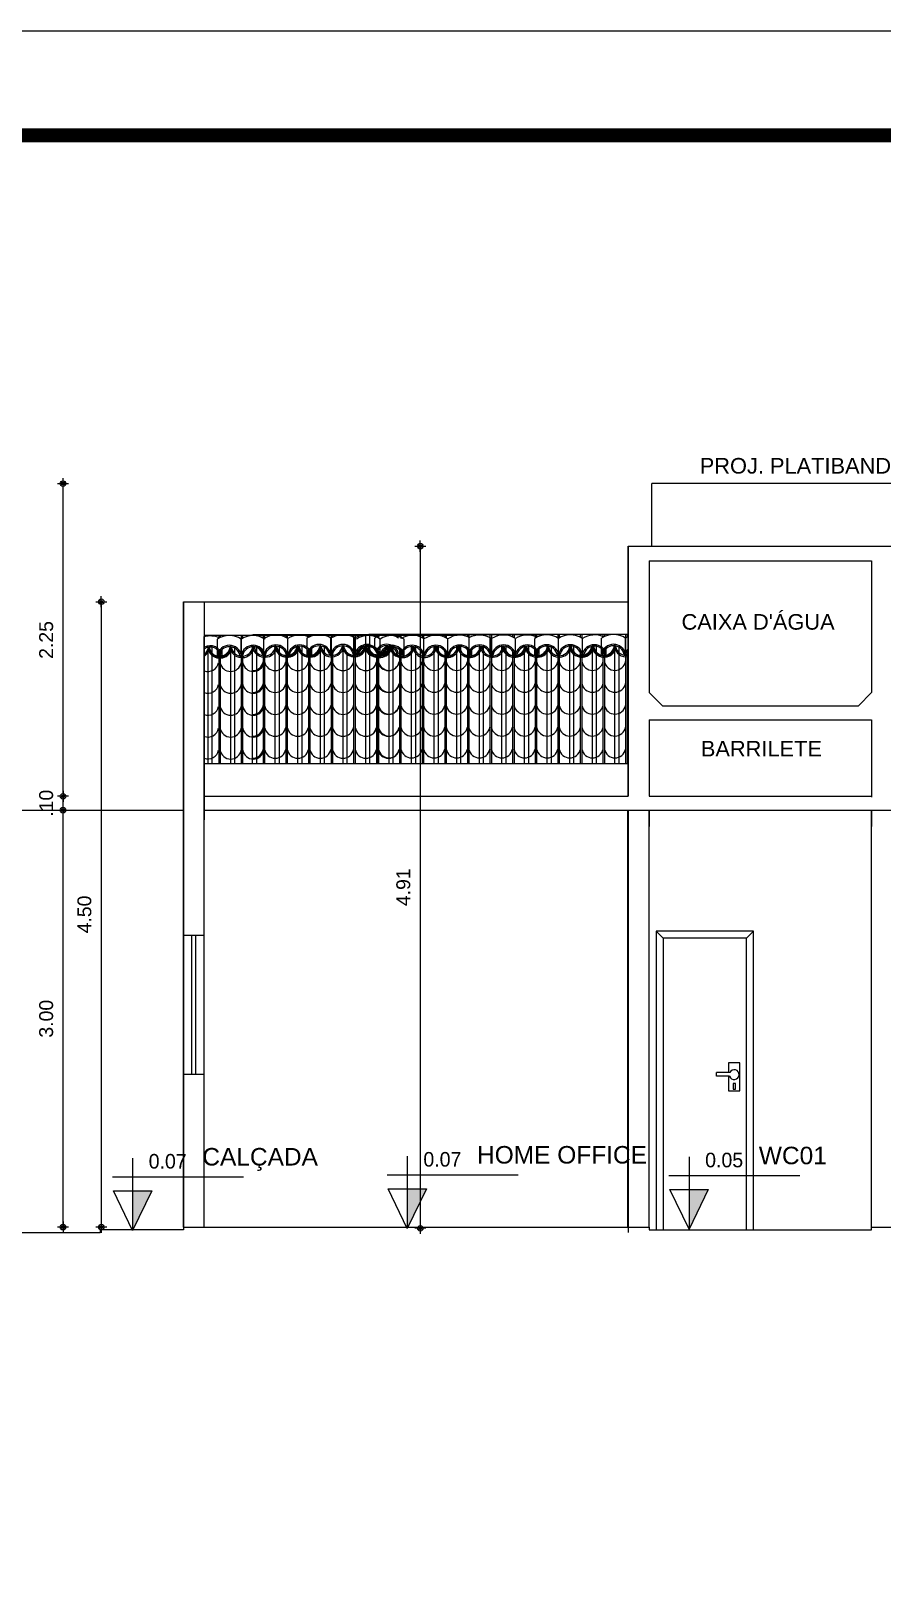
# Model space of a CAD drawing. Header units: millimetres. Extents: x 2426 to 2585, y 1215 to 1309.
# Drawn here: x 2442.95 to 2449.07, y 1248.3 to 1259.44 of the extents above; entities that cross this region are included whole.
import ezdxf

# ---------------------------------------------------------------- set-up
doc = ezdxf.new("R2010")
doc.units = ezdxf.units.MM
for name, color, linetype in [('A-PEN-B', 5, 'Continuous'), ('A-PEN-C', 4, 'Continuous'), ('A-PEN-G', 3, 'Continuous'), ('A-PEN-M', 6, 'Continuous'), ('COTAS', 7, 'Continuous'), ('DIVERSOS', 4, 'Continuous'), ('parede', 2, 'Continuous'), ('PORTA2', 7, 'Continuous'), ('PORTAS', 3, 'Continuous'), ('texto pequeno', 3, 'Continuous'), ('TEXTO0', 7, 'Continuous'), ('TEXTO2', 3, 'Continuous'), ('TXT_0', 7, 'Continuous'), ('V5', 4, 'Continuous')]:
    doc.layers.add(name, color=color, linetype=linetype)
doc.styles.add('CARIMBO_DADOS', font='arial.ttf', dxfattribs={"height": 0.1})
doc.styles.add('SANSSERIF', font='sas_____.pfb', dxfattribs={"height": 1})
doc.dimstyles.new('COTAS_EXTERNAS', dxfattribs={"dimtxt": 0.1, "dimasz": 0.01, "dimexe": 0, "dimexo": 0, "dimgap": 0.07, "dimtad": 1, "dimzin": 5, "dimdsep": 46, "dimtxsty": 'CARIMBO_DADOS', "dimblk1": 'CIRCULOS', "dimblk2": 'CIRCULOS', "dimsah": 1, "dimcen": 0, "dimse1": 1, "dimse2": 1, "dimclrd": 8, "dimclre": 8, "dimclrt": 230, "dimadec": 0, "dimazin": 0, "dimtfac": 100, "dimtix": 1, "dimtmove": 2, "dimatfit": 3, "dimldrblk": 'CIRCULOS', "dimfxl": 0, "dimtolj": 1, "dimtzin": 5, "dimarcsym": 0})

# ---------------------------------------------------------------- blocks, each defined once
blk = doc.blocks.new('CIRCULOS')
at = {"layer": 'A-PEN-M'}
for p, q in [((-4, 0), (4, 0)), ((0, 4), (0, -4))]:
    blk.add_line(p, q, dxfattribs=at)
for radius in [2, 1]:
    blk.add_circle((0, 0), radius, dxfattribs=at)
blk = doc.blocks.new('*D177')
at = {"layer": 'A-PEN-B', "color": 8, "lineweight": -2, "ltscale": 0.25, "transparency": 16777216}
blk.add_line((2442.569, 1256.174), (2442.569, 1250.844), dxfattribs=at)
at = {"layer": 'Defpoints', "color": 0, "ltscale": 0.25, "transparency": 16777216}
for p in [(2447.417, 1256.184), (2442.569, 1250.834), (2444.047, 1250.834)]:
    blk.add_point(p, dxfattribs=at)
at = {"layer": 'A-PEN-B', "color": 8, "lineweight": -2, "ltscale": 0.25, "transparency": 16777216, "xscale": 0.01, "yscale": 0.01, "zscale": 0.01}
for p, rotation in [((2442.569, 1256.184), 90), ((2442.569, 1250.834), 270)]:
    blk.add_blockref('CIRCULOS', p, dxfattribs=dict(at, rotation=rotation))
at = {"layer": 'A-PEN-B', "color": 230, "ltscale": 0.25, "transparency": 16777216, "insert": (2442.448, 1253.509), "char_height": 0.1, "attachment_point": 5, "rotation": 90, "style": 'CARIMBO_DADOS'}
blk.add_mtext('\\A1;5.35', dxfattribs=at)
blk = doc.blocks.new('Adc_nivelelev')
blk.add_hatch(color=256).paths.add_polyline_path([(0, 0), (0.131, 0.271), (0, 0.271)])
for p, q in [((0, 0.495), (0, 0)), ((-0.138, 0.368), (0.76, 0.368))]:
    blk.add_line(p, q)
blk.add_lwpolyline([(-0.131, 0.271), (0.131, 0.271), (0, 0)], close=True)
at = {"flags": 8}
blk.add_attdef('NIVEL', (0.111, 0.424), '', height=0.1, dxfattribs=at)
blk = doc.blocks.new('*D179')
at = {"layer": 'A-PEN-B', "color": 8, "lineweight": -2, "ltscale": 0.25, "transparency": 16777216}
blk.add_line((2443.181, 1250.844), (2443.181, 1253.824), dxfattribs=at)
at = {"layer": 'Defpoints', "color": 0, "ltscale": 0.25, "transparency": 16777216}
for p in [(2443.181, 1253.834), (2444.736, 1253.834), (2444.736, 1250.834)]:
    blk.add_point(p, dxfattribs=at)
at = {"layer": 'A-PEN-B', "color": 8, "lineweight": -2, "ltscale": 0.25, "transparency": 16777216, "xscale": 0.01, "yscale": 0.01, "zscale": 0.01}
for p, rotation in [((2443.181, 1253.834), 90), ((2443.181, 1250.834), 270)]:
    blk.add_blockref('CIRCULOS', p, dxfattribs=dict(at, rotation=rotation))
at = {"layer": 'A-PEN-B', "color": 230, "ltscale": 0.25, "transparency": 16777216, "insert": (2443.06, 1252.334), "char_height": 0.1, "attachment_point": 5, "rotation": 90, "style": 'CARIMBO_DADOS'}
blk.add_mtext('\\A1;3.00', dxfattribs=at)
blk = doc.blocks.new('*D180')
at = {"layer": 'A-PEN-B', "color": 8, "lineweight": -2, "ltscale": 0.25, "transparency": 16777216}
for p, q in [((2443.181, 1253.944), (2443.181, 1253.954)), ((2443.181, 1253.834), (2443.181, 1253.934)), ((2443.181, 1253.824), (2443.181, 1253.814))]:
    blk.add_line(p, q, dxfattribs=at)
at = {"layer": 'Defpoints', "color": 0, "ltscale": 0.25, "transparency": 16777216}
for p in [(2443.181, 1253.934), (2444.886, 1253.934), (2444.886, 1253.834)]:
    blk.add_point(p, dxfattribs=at)
at = {"layer": 'A-PEN-B', "color": 8, "lineweight": -2, "ltscale": 0.25, "transparency": 16777216, "xscale": 0.01, "yscale": 0.01, "zscale": 0.01}
for p, rotation in [((2443.181, 1253.934), 270), ((2443.181, 1253.834), 90)]:
    blk.add_blockref('CIRCULOS', p, dxfattribs=dict(at, rotation=rotation))
at = {"layer": 'A-PEN-B', "color": 230, "ltscale": 0.25, "transparency": 16777216, "insert": (2443.06, 1253.884), "char_height": 0.1, "attachment_point": 5, "rotation": 90, "style": 'CARIMBO_DADOS'}
blk.add_mtext('\\A1;.10', dxfattribs=at)
blk = doc.blocks.new('*D181')
at = {"layer": 'A-PEN-B', "color": 8, "lineweight": -2, "ltscale": 0.25, "transparency": 16777216}
blk.add_line((2443.181, 1253.944), (2443.181, 1256.174), dxfattribs=at)
at = {"layer": 'Defpoints', "color": 0, "ltscale": 0.25, "transparency": 16777216}
for p in [(2443.181, 1256.184), (2447.417, 1256.184), (2444.886, 1253.934)]:
    blk.add_point(p, dxfattribs=at)
at = {"layer": 'A-PEN-B', "color": 8, "lineweight": -2, "ltscale": 0.25, "transparency": 16777216, "xscale": 0.01, "yscale": 0.01, "zscale": 0.01}
for p, rotation in [((2443.181, 1256.184), 90), ((2443.181, 1253.934), 270)]:
    blk.add_blockref('CIRCULOS', p, dxfattribs=dict(at, rotation=rotation))
at = {"layer": 'A-PEN-B', "color": 230, "ltscale": 0.25, "transparency": 16777216, "insert": (2443.06, 1255.059), "char_height": 0.1, "attachment_point": 5, "rotation": 90, "style": 'CARIMBO_DADOS'}
blk.add_mtext('\\A1;2.25', dxfattribs=at)
blk = doc.blocks.new('*D271')
at = {"layer": 'A-PEN-B', "color": 8, "lineweight": -2, "ltscale": 0.25, "transparency": 16777216}
blk.add_line((2445.751, 1255.724), (2445.751, 1250.836), dxfattribs=at)
at = {"layer": 'Defpoints', "color": 0, "ltscale": 0.25, "transparency": 16777216}
for p in [(2447.247, 1255.734), (2445.751, 1250.826), (2447.247, 1250.826)]:
    blk.add_point(p, dxfattribs=at)
at = {"layer": 'A-PEN-B', "color": 8, "lineweight": -2, "ltscale": 0.25, "transparency": 16777216, "xscale": 0.01, "yscale": 0.01, "zscale": 0.01}
for p, rotation in [((2445.751, 1255.734), 90), ((2445.751, 1250.826), 270)]:
    blk.add_blockref('CIRCULOS', p, dxfattribs=dict(at, rotation=rotation))
at = {"layer": 'A-PEN-B', "color": 230, "ltscale": 0.25, "transparency": 16777216, "insert": (2445.629, 1253.28), "char_height": 0.1, "attachment_point": 5, "rotation": 90, "style": 'CARIMBO_DADOS'}
blk.add_mtext('\\A1;4.91', dxfattribs=at)
blk = doc.blocks.new('*D272')
at = {"layer": 'A-PEN-B', "color": 8, "lineweight": -2, "ltscale": 0.25, "transparency": 16777216}
blk.add_line((2443.456, 1255.324), (2443.456, 1250.844), dxfattribs=at)
at = {"layer": 'Defpoints', "color": 0, "ltscale": 0.25, "transparency": 16777216}
for p in [(2444.047, 1255.334), (2443.456, 1250.834), (2444.047, 1250.834)]:
    blk.add_point(p, dxfattribs=at)
at = {"layer": 'A-PEN-B', "color": 8, "lineweight": -2, "ltscale": 0.25, "transparency": 16777216, "xscale": 0.01, "yscale": 0.01, "zscale": 0.01}
for p, rotation in [((2443.456, 1255.334), 90), ((2443.456, 1250.834), 270)]:
    blk.add_blockref('CIRCULOS', p, dxfattribs=dict(at, rotation=rotation))
at = {"layer": 'A-PEN-B', "color": 230, "ltscale": 0.25, "transparency": 16777216, "insert": (2443.335, 1253.084), "char_height": 0.1, "attachment_point": 5, "rotation": 90, "style": 'CARIMBO_DADOS'}
blk.add_mtext('\\A1;4.50', dxfattribs=at)

msp = doc.modelspace()

# ---------------------------------------------------------------- linework, layer by layer
for p, q in [((2444.197, 1253.934), (2447.247, 1253.934)), ((2447.397, 1253.934), (2448.997, 1253.934)), ((2444.047, 1250.834), (2444.047, 1253.834)), ((2444.197, 1250.834), (2444.197, 1253.834)), ((2444.197, 1253.834), (2447.397, 1253.834)), ((2447.244, 1250.834), (2447.244, 1253.834)), ((2447.397, 1250.834), (2447.397, 1253.834)), ((2447.397, 1253.834), (2448.997, 1253.834)), ((2448.997, 1250.834), (2448.997, 1253.834)), ((2448.997, 1253.834), (2460.747, 1253.834)), ((2444.047, 1252.934), (2444.197, 1252.934)), ((2444.047, 1251.934), (2444.197, 1251.934)), ((2444.047, 1250.834), (2444.197, 1250.834)), ((2444.197, 1250.834), (2447.397, 1250.834)), ((2448.997, 1250.834), (2458.747, 1250.834))]:
    msp.add_line(p, q)
at = {"layer": 'A-PEN-B', "color": 8, "ltscale": 0.25}
for p, q in [((2447.417, 1255.734), (2447.417, 1256.184)), ((2450.847, 1256.184), (2447.417, 1256.184)), ((2444.197, 1255.334), (2447.247, 1255.334))]:
    msp.add_line(p, q, dxfattribs=at)
at = {"layer": 'A-PEN-B', "color": 253, "ltscale": 0.25}
for p, q in [((2447.247, 1253.934), (2447.247, 1255.734)), ((2447.247, 1255.734), (2449.147, 1255.734))]:
    msp.add_line(p, q, dxfattribs=at)
at = {"layer": 'A-PEN-B', "color": 6, "ltscale": 0.25}
for p, q in [((2444.047, 1255.334), (2444.047, 1250.834)), ((2444.047, 1250.834), (2444.047, 1255.334)), ((2444.047, 1255.334), (2444.197, 1255.334)), ((2444.197, 1255.334), (2444.197, 1253.764)), ((2444.197, 1250.834), (2444.197, 1255.084)), ((2444.197, 1250.834), (2444.197, 1253.664))]:
    msp.add_line(p, q, dxfattribs=at)
at = {"layer": 'A-PEN-B', "color": 7, "ltscale": 0.25}
for p, q in [((2444.197, 1253.934), (2447.247, 1253.934)), ((2447.247, 1253.69), (2447.247, 1253.834)), ((2443.448, 1250.794), (2434.547, 1250.794)), ((2444.047, 1250.814), (2443.447, 1250.814)), ((2443.447, 1250.814), (2443.448, 1250.794)), ((2447.397, 1250.834), (2447.397, 1250.814)), ((2447.397, 1250.814), (2448.996, 1250.814)), ((2448.996, 1250.814), (2448.997, 1250.834))]:
    msp.add_line(p, q, dxfattribs=at)
at = {"layer": 'A-PEN-B', "color": 250, "ltscale": 0.25}
msp.add_line((2434.697, 1253.834), (2444.047, 1253.834), dxfattribs=at)
at = {"layer": 'A-PEN-B', "color": 0, "ltscale": 0.25}
msp.add_line((2444.047, 1250.834), (2444.047, 1250.814), dxfattribs=at)
at = {"layer": 'A-PEN-C'}
for p, q in [((2444.047, 1251.934), (2444.047, 1252.934)), ((2444.197, 1251.934), (2444.197, 1252.934))]:
    msp.add_line(p, q, dxfattribs=at)
at = {"layer": 'A-PEN-G'}
for p, q in [((2444.107, 1251.934), (2444.107, 1252.934)), ((2444.137, 1251.934), (2444.137, 1252.934))]:
    msp.add_line(p, q, dxfattribs=at)
at = {"layer": 'COTAS'}
for p, q in [((2444.197, 1255.093), (2446.017, 1255.093)), ((2444.549, 1255.099), (2446.662, 1255.099)), ((2445.381, 1255.1), (2447.247, 1255.1))]:
    msp.add_line(p, q, dxfattribs=at)
at = {"layer": 'DIVERSOS'}
for p, q in [((2444.224, 1255.087), (2444.224, 1255.093)), ((2444.254, 1255.087), (2444.254, 1255.093)), ((2444.387, 1255.09), (2444.387, 1255.093)), ((2444.417, 1255.085), (2444.417, 1255.093)), ((2444.545, 1255.093), (2444.545, 1255.099)), ((2444.575, 1255.089), (2444.575, 1255.099)), ((2444.707, 1255.093), (2444.707, 1255.099)), ((2444.737, 1255.091), (2444.737, 1255.099)), ((2444.87, 1255.093), (2444.87, 1255.099)), ((2444.9, 1255.093), (2444.9, 1255.099)), ((2445.032, 1255.096), (2445.032, 1255.099)), ((2445.062, 1255.091), (2445.062, 1255.099)), ((2445.195, 1255.096), (2445.195, 1255.099)), ((2445.225, 1255.093), (2445.225, 1255.099)), ((2445.359, 1254.169), (2445.359, 1255.099)), ((2445.389, 1254.169), (2445.389, 1255.099)), ((2445.526, 1255.089), (2445.526, 1255.1)), ((2445.556, 1255.09), (2445.556, 1255.1)), ((2445.688, 1255.092), (2445.688, 1255.1)), ((2445.718, 1255.089), (2445.718, 1255.1)), ((2445.851, 1255.091), (2445.851, 1255.1)), ((2445.881, 1255.091), (2445.881, 1255.1)), ((2446.013, 1255.091), (2446.013, 1255.1)), ((2446.043, 1255.092), (2446.043, 1255.1)), ((2446.176, 1255.093), (2446.176, 1255.1)), ((2446.206, 1255.091), (2446.206, 1255.1)), ((2446.338, 1255.093), (2446.338, 1255.1)), ((2446.368, 1255.092), (2446.368, 1255.1)), ((2446.501, 1255.092), (2446.501, 1255.1)), ((2446.531, 1255.094), (2446.531, 1255.1)), ((2446.664, 1255.094), (2446.664, 1255.1)), ((2446.694, 1255.09), (2446.694, 1255.1)), ((2446.826, 1255.094), (2446.826, 1255.1)), ((2446.856, 1255.092), (2446.856, 1255.1)), ((2446.989, 1255.094), (2446.989, 1255.1)), ((2447.019, 1255.094), (2447.019, 1255.1)), ((2447.151, 1255.097), (2447.151, 1255.1)), ((2447.181, 1255.092), (2447.181, 1255.1)), ((2444.224, 1254.169), (2444.224, 1255.016)), ((2444.254, 1254.169), (2444.254, 1255.016)), ((2444.387, 1254.169), (2444.387, 1255.02)), ((2444.417, 1254.169), (2444.417, 1255.011)), ((2444.545, 1254.169), (2444.545, 1255.023)), ((2444.575, 1254.169), (2444.575, 1255.016)), ((2444.707, 1254.169), (2444.707, 1255.023)), ((2444.737, 1254.169), (2444.737, 1255.019)), ((2444.87, 1254.169), (2444.87, 1255.022)), ((2444.9, 1254.169), (2444.9, 1255.022)), ((2445.032, 1254.169), (2445.032, 1255.026)), ((2445.062, 1254.169), (2445.062, 1255.016)), ((2445.195, 1255.013), (2445.195, 1255.026)), ((2445.195, 1254.169), (2445.195, 1254.992)), ((2445.225, 1255.01), (2445.225, 1255.021)), ((2445.526, 1254.169), (2445.526, 1255.017)), ((2445.556, 1254.169), (2445.556, 1255.02)), ((2445.688, 1254.169), (2445.688, 1255.022)), ((2445.718, 1254.169), (2445.718, 1255.018)), ((2445.851, 1254.169), (2445.851, 1255.021)), ((2445.881, 1254.169), (2445.881, 1255.02)), ((2446.013, 1254.169), (2446.013, 1255.019)), ((2446.043, 1254.169), (2446.043, 1255.022)), ((2446.176, 1254.169), (2446.176, 1255.023)), ((2446.206, 1254.169), (2446.206, 1255.019)), ((2446.338, 1254.169), (2446.338, 1255.023)), ((2446.368, 1254.169), (2446.368, 1255.022)), ((2446.501, 1254.169), (2446.501, 1255.021)), ((2446.531, 1254.169), (2446.531, 1255.023)), ((2446.664, 1254.169), (2446.664, 1255.024)), ((2446.694, 1254.169), (2446.694, 1255.017)), ((2446.826, 1254.169), (2446.826, 1255.024)), ((2446.856, 1254.169), (2446.856, 1255.021)), ((2446.989, 1254.169), (2446.989, 1255.023)), ((2447.019, 1254.169), (2447.019, 1255.023)), ((2447.151, 1254.169), (2447.151, 1255.027)), ((2447.181, 1254.169), (2447.181, 1255.018)), ((2445.225, 1254.169), (2445.225, 1254.968))]:
    msp.add_line(p, q, dxfattribs=at)
at = {"layer": 'parede', "color": 253}
for p, q in [((2447.247, 1255.734), (2447.247, 1253.934)), ((2447.397, 1255.628), (2447.397, 1254.828)), ((2447.397, 1255.628), (2448.997, 1255.628)), ((2448.997, 1255.628), (2448.997, 1254.681)), ((2447.397, 1254.484), (2447.397, 1253.934)), ((2447.397, 1254.484), (2448.997, 1254.484)), ((2448.997, 1254.178), (2448.997, 1253.928))]:
    msp.add_line(p, q, dxfattribs=at)
at = {"layer": 'parede'}
for p, q in [((2447.397, 1255.734), (2447.397, 1255.728)), ((2447.247, 1253.834), (2447.247, 1253.828))]:
    msp.add_line(p, q, dxfattribs=at)
at = {"layer": 'PORTA2', "color": 252}
for p, q in [((2447.978, 1251.948), (2447.882, 1251.948)), ((2447.882, 1251.921), (2447.882, 1251.948)), ((2447.976, 1251.921), (2447.882, 1251.921))]:
    msp.add_line(p, q, dxfattribs=at)
at = {"layer": 'PORTA2'}
msp.add_line((2447.497, 1250.814), (2448.097, 1250.814), dxfattribs=at)
at = {"layer": 'PORTA2', "color": 252}
msp.add_lwpolyline([(2447.968, 1251.921), (2447.968, 1251.814), (2448.05, 1251.814), (2448.05, 1252.017), (2447.968, 1252.017), (2447.968, 1251.948)], dxfattribs=at)
msp.add_lwpolyline([(2448.001, 1251.827), (2448.019, 1251.827), (2448.019, 1251.869), (2448.001, 1251.869)], close=True, dxfattribs=at)
msp.add_arc((2448.009, 1251.932), 0.0351, 199.161, 152.4759, dxfattribs=at)
at = {"layer": 'PORTAS', "color": 252}
for p, q in [((2448.147, 1252.964), (2447.447, 1252.964)), ((2447.447, 1252.964), (2447.447, 1250.814)), ((2447.497, 1252.914), (2447.447, 1252.964)), ((2448.097, 1252.914), (2447.497, 1252.914)), ((2447.497, 1252.914), (2447.497, 1250.814)), ((2448.097, 1252.914), (2448.147, 1252.964)), ((2448.097, 1250.814), (2448.097, 1252.914)), ((2448.147, 1250.814), (2448.147, 1252.964))]:
    msp.add_line(p, q, dxfattribs=at)
at = {"layer": 'PORTAS'}
for p, q in [((2447.447, 1250.814), (2447.497, 1250.814)), ((2448.097, 1250.814), (2448.147, 1250.814))]:
    msp.add_line(p, q, dxfattribs=at)
at = {"layer": 'TEXTO0', "color": 253, "linetype": 'ByBlock'}
for p, q in [((2447.247, 1255.734), (2447.247, 1253.934)), ((2447.247, 1255.634), (2447.247, 1255.734)), ((2447.247, 1255.734), (2449.147, 1255.734)), ((2447.247, 1254.584), (2447.247, 1255.634)), ((2448.997, 1255.628), (2448.997, 1254.681)), ((2447.397, 1254.828), (2447.397, 1254.681)), ((2447.492, 1254.584), (2447.398, 1254.681)), ((2448.997, 1254.681), (2448.902, 1254.584)), ((2447.492, 1254.584), (2448.902, 1254.584)), ((2447.397, 1254.484), (2447.397, 1253.934)), ((2448.997, 1254.484), (2448.997, 1253.934))]:
    msp.add_line(p, q, dxfattribs=at)
at = {"layer": 'TEXTO0', "linetype": 'ByBlock'}
for p, q in [((2444.291, 1254.949), (2444.291, 1255.065)), ((2444.325, 1254.946), (2444.325, 1255.003)), ((2444.463, 1254.949), (2444.463, 1255.065)), ((2444.626, 1254.952), (2444.626, 1255.068)), ((2444.798, 1254.952), (2444.798, 1255.068)), ((2444.936, 1254.955), (2444.936, 1255.071)), ((2444.97, 1254.952), (2444.97, 1255.009)), ((2445.108, 1254.955), (2445.108, 1255.071)), ((2445.28, 1254.955), (2445.28, 1255.071)), ((2445.28, 1254.955), (2445.28, 1255.071)), ((2445.423, 1254.992), (2445.423, 1255.072)), ((2445.452, 1254.993), (2445.452, 1255.006)), ((2445.463, 1254.949), (2445.462, 1255.065)), ((2445.462, 1254.949), (2445.462, 1255.065)), ((2445.606, 1254.951), (2445.606, 1254.999)), ((2445.634, 1254.949), (2445.634, 1255.065)), ((2445.777, 1254.951), (2445.777, 1255.066)), ((2445.949, 1254.951), (2445.949, 1255.067)), ((2445.949, 1254.951), (2445.949, 1255.067)), ((2446.092, 1254.952), (2446.092, 1255.001)), ((2446.121, 1254.951), (2446.121, 1255.002)), ((2446.264, 1254.952), (2446.264, 1255.068)), ((2446.436, 1254.952), (2446.435, 1255.068)), ((2446.435, 1254.953), (2446.435, 1255.068)), ((2446.574, 1254.953), (2446.574, 1255.069)), ((2446.607, 1254.953), (2446.607, 1255.007)), ((2446.745, 1254.953), (2446.745, 1255.069)), ((2446.917, 1254.953), (2446.917, 1255.069)), ((2447.055, 1254.956), (2447.055, 1255.072)), ((2447.089, 1254.954), (2447.089, 1255.01)), ((2447.227, 1254.957), (2447.227, 1255.072)), ((2444.798, 1254.952), (2444.798, 1254.954)), ((2446.917, 1254.954), (2446.917, 1254.955)), ((2447.247, 1253.834), (2447.247, 1250.796)), ((2447.397, 1253.834), (2447.397, 1253.716)), ((2448.997, 1253.834), (2448.997, 1253.716))]:
    msp.add_line(p, q, dxfattribs=at)
msp.add_lwpolyline([(2428.016, 1214.89), (2489.216, 1214.89), (2489.216, 1259.44), (2428.016, 1259.44)], close=True, dxfattribs=at)
at = {"layer": 'TEXTO0', "linetype": 'ByBlock', "const_width": 0.1}
msp.add_lwpolyline([(2428.766, 1215.64), (2488.466, 1215.64), (2488.466, 1258.69), (2428.766, 1258.69)], close=True, dxfattribs=at)
at = {"layer": 'TEXTO0', "linetype": 'ByBlock'}
for centre, radius, start, end in [((2444.225, 1255.002), 0.0058, 28.9227, 151.0773), ((2444.229, 1255.001), 0.005, 9.9605, 191.6717), ((2444.229, 1254.998), 0.00553, 14.5109, 143.8569), ((2444.387, 1255.004), 0.005, 9.9605, 191.6717), ((2444.387, 1255.001), 0.00553, 14.5109, 143.8569), ((2444.55, 1255.006), 0.005, 9.9605, 191.6717), ((2444.55, 1255.004), 0.00553, 14.5109, 143.8569), ((2444.708, 1255.01), 0.005, 9.9605, 191.6717), ((2444.713, 1255.004), 0.0058, 28.9227, 151.0773), ((2444.87, 1255.008), 0.0058, 28.9227, 151.0773), ((2444.875, 1255.006), 0.005, 9.9605, 191.6717), ((2444.875, 1255.004), 0.00553, 14.5109, 143.8569), ((2445.032, 1255.01), 0.005, 9.9605, 191.6717), ((2445.032, 1255.007), 0.00553, 14.5109, 143.8569), ((2445.194, 1255.011), 0.005, 9.9605, 191.6717), ((2445.195, 1255.008), 0.0058, 28.9227, 151.0773), ((2445.357, 1255.009), 0.0058, 28.9227, 151.0773), ((2445.356, 1255.01), 0.005, 9.9605, 191.6717), ((2445.356, 1255.007), 0.00553, 14.5109, 143.8569), ((2445.539, 1255.003), 0.0058, 28.9227, 151.0773), ((2445.539, 1255.003), 0.005, 9.9605, 191.6717), ((2445.539, 1255.001), 0.00553, 14.5109, 143.8569), ((2445.701, 1255.005), 0.005, 9.9605, 191.6717), ((2445.701, 1255.003), 0.00553, 14.5109, 143.8569), ((2445.863, 1255.007), 0.005, 9.9605, 191.6717), ((2445.864, 1255.003), 0.0058, 28.9227, 151.0773), ((2446.025, 1255.005), 0.005, 9.9605, 191.6717), ((2446.026, 1255.005), 0.0058, 28.9227, 151.0773), ((2446.026, 1255.003), 0.00553, 14.5109, 143.8569), ((2446.188, 1255.007), 0.005, 9.9605, 191.6717), ((2446.188, 1255.004), 0.00553, 14.5109, 143.8569), ((2446.345, 1255.008), 0.005, 9.9605, 191.6717), ((2446.35, 1255.005), 0.0058, 28.9227, 151.0773), ((2446.507, 1255.006), 0.0058, 28.9227, 151.0773), ((2446.512, 1255.007), 0.005, 9.9605, 191.6717), ((2446.512, 1255.004), 0.00553, 14.5109, 143.8569), ((2446.669, 1255.008), 0.005, 9.9605, 191.6717), ((2446.669, 1255.005), 0.00553, 14.5109, 143.8569), ((2446.827, 1255.011), 0.005, 9.9605, 191.6717), ((2446.832, 1255.006), 0.0058, 28.9227, 151.0773), ((2446.989, 1255.009), 0.0058, 28.9227, 151.0773), ((2446.994, 1255.008), 0.005, 9.9605, 191.6717), ((2446.994, 1255.005), 0.00553, 14.5109, 143.8569), ((2447.151, 1255.011), 0.005, 9.9605, 191.6717), ((2447.151, 1255.009), 0.00553, 14.5109, 143.8569), ((2444.296, 1254.95), 0.00523, 186.16, 332.2079), ((2444.32, 1254.947), 0.00524, 208.2539, 353.3783), ((2444.458, 1254.95), 0.00524, 208.2539, 353.3783), ((2444.468, 1254.95), 0.00523, 186.16, 332.2079), ((2444.622, 1254.952), 0.00524, 208.2539, 353.3783), ((2444.632, 1254.953), 0.00523, 186.16, 332.2079), ((2444.793, 1254.953), 0.00524, 208.2539, 353.3783), ((2444.803, 1254.953), 0.00523, 186.16, 332.2079), ((2444.942, 1254.956), 0.00523, 186.16, 332.2079), ((2444.965, 1254.953), 0.00524, 208.2539, 353.3783), ((2445.103, 1254.956), 0.00524, 208.2539, 353.3783), ((2445.113, 1254.956), 0.00523, 186.16, 332.2079), ((2445.275, 1254.956), 0.00524, 208.2539, 353.3783), ((2445.285, 1254.956), 0.00523, 186.16, 332.2079), ((2445.428, 1254.957), 0.00523, 186.16, 332.2079), ((2445.447, 1254.956), 0.00524, 208.2539, 353.3783), ((2445.458, 1254.95), 0.00524, 208.2539, 353.3783), ((2445.468, 1254.95), 0.00523, 186.16, 332.2079), ((2445.611, 1254.951), 0.00523, 186.16, 332.2079), ((2445.629, 1254.95), 0.00524, 208.2539, 353.3783), ((2445.772, 1254.951), 0.00524, 208.2539, 353.3783), ((2445.782, 1254.951), 0.00523, 186.16, 332.2079), ((2445.944, 1254.951), 0.00524, 208.2539, 353.3783), ((2445.954, 1254.952), 0.00523, 186.16, 332.2079), ((2446.097, 1254.953), 0.00523, 186.16, 332.2079), ((2446.116, 1254.952), 0.00524, 208.2539, 353.3783), ((2446.259, 1254.953), 0.00524, 208.2539, 353.3783), ((2446.269, 1254.953), 0.00523, 186.16, 332.2079), ((2446.431, 1254.953), 0.00524, 208.2539, 353.3783), ((2446.441, 1254.953), 0.00523, 186.16, 332.2079), ((2446.579, 1254.954), 0.00523, 186.16, 332.2079), ((2446.602, 1254.953), 0.00524, 208.2539, 353.3783), ((2446.74, 1254.954), 0.00524, 208.2539, 353.3783), ((2446.751, 1254.954), 0.00523, 186.16, 332.2079), ((2446.912, 1254.954), 0.00524, 208.2539, 353.3783), ((2446.922, 1254.954), 0.00523, 186.16, 332.2079), ((2447.061, 1254.957), 0.00523, 186.16, 332.2079), ((2447.084, 1254.954), 0.00524, 208.2539, 353.3783), ((2447.222, 1254.957), 0.00524, 208.2539, 353.3783), ((2447.232, 1254.957), 0.00523, 186.16, 332.2079)]:
    msp.add_arc(centre, radius, start, end, dxfattribs=at)
at = {"layer": 'V5'}
for p, q in [((2444.301, 1255.093), (2444.301, 1255.071)), ((2444.311, 1255.093), (2444.311, 1255.076)), ((2444.463, 1255.093), (2444.463, 1254.169)), ((2444.473, 1255.093), (2444.473, 1255.071)), ((2444.621, 1255.099), (2444.621, 1255.071)), ((2444.631, 1255.099), (2444.631, 1255.07)), ((2444.783, 1255.099), (2444.783, 1255.076)), ((2444.794, 1255.099), (2444.794, 1255.071)), ((2444.946, 1255.099), (2444.946, 1255.076)), ((2444.956, 1255.099), (2444.956, 1255.082)), ((2445.109, 1255.099), (2445.109, 1254.169)), ((2445.119, 1255.099), (2445.119, 1255.077)), ((2445.271, 1255.099), (2445.271, 1254.169)), ((2445.283, 1255.099), (2445.283, 1254.169)), ((2445.435, 1255.099), (2445.435, 1255.079)), ((2445.439, 1255.1), (2445.439, 1255.077)), ((2445.445, 1255.099), (2445.445, 1255.084)), ((2445.449, 1255.1), (2445.449, 1255.072)), ((2445.602, 1255.1), (2445.602, 1255.081)), ((2445.612, 1255.1), (2445.612, 1255.07)), ((2445.764, 1255.1), (2445.764, 1255.074)), ((2445.775, 1255.1), (2445.775, 1255.068)), ((2445.927, 1255.1), (2445.927, 1255.078)), ((2445.937, 1255.1), (2445.937, 1255.074)), ((2446.09, 1255.1), (2446.09, 1255.082)), ((2446.1, 1255.1), (2446.1, 1254.169)), ((2446.252, 1255.1), (2446.252, 1254.169)), ((2446.262, 1255.1), (2446.262, 1254.169)), ((2446.415, 1255.1), (2446.415, 1255.08)), ((2446.425, 1255.1), (2446.425, 1255.075)), ((2446.577, 1255.1), (2446.577, 1255.071)), ((2446.587, 1255.1), (2446.587, 1255.077)), ((2446.74, 1255.1), (2446.74, 1255.072)), ((2446.75, 1255.1), (2446.75, 1255.072)), ((2446.902, 1255.1), (2446.902, 1255.077)), ((2446.913, 1255.1), (2446.913, 1255.072)), ((2447.065, 1255.1), (2447.065, 1255.078)), ((2447.075, 1255.1), (2447.075, 1255.083)), ((2447.228, 1255.1), (2447.228, 1254.169)), ((2447.238, 1255.1), (2447.238, 1255.079)), ((2444.301, 1254.992), (2444.301, 1254.169)), ((2444.311, 1254.99), (2444.311, 1254.169)), ((2444.473, 1254.978), (2444.473, 1254.169)), ((2444.783, 1254.987), (2444.783, 1254.169)), ((2444.946, 1254.998), (2444.946, 1254.169)), ((2444.956, 1254.996), (2444.956, 1254.169)), ((2445.119, 1254.983), (2445.119, 1254.169)), ((2445.435, 1254.993), (2445.435, 1254.987)), ((2445.439, 1254.994), (2445.439, 1254.169)), ((2445.445, 1255), (2445.445, 1254.976)), ((2445.449, 1254.981), (2445.449, 1254.169)), ((2445.602, 1255.002), (2445.602, 1254.169)), ((2445.612, 1254.993), (2445.612, 1254.169)), ((2445.764, 1254.983), (2445.764, 1254.169)), ((2445.927, 1254.994), (2445.927, 1254.169)), ((2445.937, 1254.981), (2445.937, 1254.169)), ((2446.09, 1255.003), (2446.09, 1254.169)), ((2446.415, 1254.995), (2446.415, 1254.169)), ((2446.425, 1254.981), (2446.425, 1254.169)), ((2446.577, 1255.004), (2446.577, 1254.169)), ((2446.587, 1254.994), (2446.587, 1254.169)), ((2446.902, 1254.988), (2446.902, 1254.169)), ((2447.065, 1254.999), (2447.065, 1254.169)), ((2447.075, 1254.997), (2447.075, 1254.169)), ((2447.238, 1254.985), (2447.238, 1254.169)), ((2444.621, 1254.97), (2444.621, 1254.169)), ((2444.631, 1254.968), (2444.631, 1254.169)), ((2444.794, 1254.968), (2444.794, 1254.169)), ((2445.435, 1254.949), (2445.435, 1254.169)), ((2445.445, 1254.949), (2445.445, 1254.169)), ((2445.775, 1254.962), (2445.775, 1254.169)), ((2446.74, 1254.972), (2446.74, 1254.169)), ((2446.75, 1254.969), (2446.75, 1254.169)), ((2446.913, 1254.97), (2446.913, 1254.169)), ((2444.198, 1254.169), (2447.247, 1254.169))]:
    msp.add_line(p, q, dxfattribs=at)
for centre, radius, start, end in [((2444.239, 1254.93), 0.158, 65.1287, 105.3024), ((2444.377, 1254.933), 0.158, 57.0627, 123.0873), ((2444.549, 1254.933), 0.158, 57.0627, 123.0873), ((2444.541, 1254.935), 0.158, 57.0627, 87.0047), ((2444.712, 1254.936), 0.158, 57.0627, 123.0873), ((2444.884, 1254.936), 0.158, 65.1287, 123.0873), ((2445.022, 1254.939), 0.158, 57.0627, 123.0873), ((2445.194, 1254.939), 0.158, 57.0627, 123.0873), ((2445.366, 1254.939), 0.158, 63.4633, 123.0873), ((2445.377, 1254.932), 0.158, 57.0627, 123.0873), ((2445.509, 1254.94), 0.158, 57.0627, 123.0873), ((2445.548, 1254.933), 0.158, 57.0627, 123.0873), ((2445.692, 1254.934), 0.158, 57.0627, 120.3061), ((2445.863, 1254.934), 0.158, 57.0627, 123.0873), ((2446.035, 1254.935), 0.158, 63.4633, 123.0873), ((2446.178, 1254.936), 0.158, 57.0627, 119.8074), ((2446.35, 1254.936), 0.158, 57.0627, 123.0873), ((2446.521, 1254.936), 0.158, 64.1715, 123.0873), ((2446.66, 1254.937), 0.158, 57.0627, 123.0873), ((2446.831, 1254.937), 0.158, 57.0627, 123.0873), ((2447.003, 1254.937), 0.158, 65.1287, 123.0873), ((2447.141, 1254.94), 0.158, 57.0627, 123.0873), ((2444.239, 1254.93), 0.0876, 10.8161, 118.3492), ((2444.239, 1254.93), 0.0776, 10.8161, 122.4151), ((2444.149, 1255.016), 0.0776, 308.6195, 349.1839), ((2444.149, 1255.016), 0.0876, 303.565, 349.1839), ((2444.143, 1255.019), 0.0876, 307.8867, 338.1392), ((2444.31, 1255.016), 0.0876, 190.8161, 338.1392), ((2444.306, 1255.019), 0.0876, 201.8608, 349.1839), ((2444.306, 1255.019), 0.0776, 190.8161, 349.1839), ((2444.31, 1255.016), 0.0776, 190.8161, 349.1839), ((2444.377, 1254.933), 0.0876, 10.8161, 169.1839), ((2444.377, 1254.933), 0.0776, 10.8161, 169.1839), ((2444.468, 1255.019), 0.0876, 190.8161, 338.1392), ((2444.468, 1255.019), 0.0776, 190.8161, 349.1839), ((2444.549, 1254.933), 0.0876, 10.8161, 169.1839), ((2444.549, 1254.933), 0.0776, 10.8161, 169.1839), ((2444.632, 1255.022), 0.0876, 190.8161, 338.1392), ((2444.541, 1254.935), 0.0876, 10.8161, 84.6051), ((2444.541, 1254.935), 0.0776, 10.8161, 83.9073), ((2444.474, 1255.021), 0.0776, 344.4245, 349.1839), ((2444.47, 1255.022), 0.0876, 334.9569, 349.1839), ((2444.474, 1255.021), 0.0876, 328.5717, 338.1392), ((2444.632, 1255.022), 0.0776, 190.8161, 349.1839), ((2444.712, 1254.936), 0.0876, 10.8161, 169.1839), ((2444.712, 1254.936), 0.0776, 10.8161, 169.1839), ((2444.789, 1255.025), 0.0876, 190.8161, 338.1392), ((2444.789, 1255.025), 0.0776, 190.8161, 349.1839), ((2444.794, 1255.022), 0.0876, 201.8608, 349.1839), ((2444.794, 1255.022), 0.0776, 190.8161, 349.1839), ((2444.884, 1254.936), 0.0876, 10.8161, 169.1839), ((2444.884, 1254.936), 0.0776, 10.8161, 169.1839), ((2444.951, 1255.025), 0.0876, 201.8608, 349.1839), ((2444.956, 1255.022), 0.0876, 190.8161, 338.1392), ((2444.951, 1255.025), 0.0776, 190.8161, 349.1839), ((2444.956, 1255.022), 0.0776, 190.8161, 349.1839), ((2445.022, 1254.939), 0.0876, 10.8161, 169.1839), ((2445.022, 1254.939), 0.0776, 10.8161, 169.1839), ((2445.113, 1255.025), 0.0876, 190.8161, 338.1392), ((2445.113, 1255.025), 0.0776, 190.8161, 349.1839), ((2445.194, 1254.939), 0.0876, 10.8161, 169.1839), ((2445.194, 1254.939), 0.0776, 10.8161, 169.1839), ((2445.275, 1255.027), 0.0876, 190.8161, 338.1392), ((2445.276, 1255.025), 0.0876, 201.8608, 349.1839), ((2445.275, 1255.027), 0.0776, 190.8161, 349.1839), ((2445.276, 1255.025), 0.0776, 190.8161, 349.1839), ((2445.366, 1254.939), 0.0876, 28.4762, 169.1839), ((2445.366, 1254.939), 0.0776, 23.2029, 169.1839), ((2445.377, 1254.932), 0.0876, 10.8161, 169.1839), ((2445.377, 1254.932), 0.0776, 10.8161, 169.1839), ((2445.437, 1255.025), 0.0876, 190.8161, 338.1392), ((2445.438, 1255.027), 0.0876, 201.8608, 349.1839), ((2445.437, 1255.025), 0.0776, 190.8161, 349.1839), ((2445.438, 1255.027), 0.0776, 190.8161, 349.1839), ((2445.458, 1255.021), 0.0876, 190.8161, 338.1392), ((2445.458, 1255.019), 0.0876, 201.8608, 349.1839), ((2445.458, 1255.021), 0.0776, 190.8161, 349.1839), ((2445.458, 1255.019), 0.0776, 190.8161, 349.1839), ((2445.509, 1254.94), 0.0876, 10.8161, 152.4622), ((2445.509, 1254.94), 0.0776, 10.8161, 157.7355), ((2445.366, 1254.939), 0.158, 57.0627, 59.7044), ((2445.548, 1254.933), 0.0876, 10.8161, 169.1839), ((2445.548, 1254.933), 0.0776, 10.8161, 169.1839), ((2445.62, 1255.019), 0.0876, 190.8161, 338.1392), ((2445.62, 1255.021), 0.0876, 201.8608, 349.1839), ((2445.62, 1255.021), 0.0776, 190.8161, 349.1839), ((2445.62, 1255.019), 0.0776, 190.8161, 349.1839), ((2445.692, 1254.934), 0.0876, 10.8161, 169.1839), ((2445.692, 1254.934), 0.0776, 10.8161, 169.1839), ((2445.782, 1255.021), 0.0876, 190.8161, 338.1392), ((2445.782, 1255.021), 0.0776, 190.8161, 349.1839), ((2445.863, 1254.934), 0.0876, 10.8161, 169.1839), ((2445.863, 1254.934), 0.0776, 10.8161, 169.1839), ((2445.944, 1255.022), 0.0876, 190.8161, 338.1392), ((2445.945, 1255.021), 0.0876, 201.8608, 349.1839), ((2445.944, 1255.022), 0.0776, 190.8161, 349.1839), ((2445.945, 1255.021), 0.0776, 190.8161, 349.1839), ((2446.035, 1254.935), 0.0876, 10.8161, 169.1839), ((2446.035, 1254.935), 0.0776, 10.8161, 169.1839), ((2446.107, 1255.021), 0.0876, 190.8161, 338.1392), ((2446.107, 1255.022), 0.0876, 201.8608, 349.1839), ((2446.107, 1255.021), 0.0776, 190.8161, 349.1839), ((2446.107, 1255.022), 0.0776, 190.8161, 349.1839), ((2446.178, 1254.936), 0.0876, 10.8161, 169.1839), ((2446.178, 1254.936), 0.0776, 10.8161, 169.1839), ((2446.269, 1255.022), 0.0876, 190.8161, 338.1392), ((2446.269, 1255.022), 0.0776, 190.8161, 349.1839), ((2446.35, 1254.936), 0.0876, 10.8161, 169.1839), ((2446.35, 1254.936), 0.0776, 10.8161, 169.1839), ((2446.426, 1255.023), 0.0876, 190.8161, 338.1392), ((2446.426, 1255.023), 0.0776, 190.8161, 349.1839), ((2446.431, 1255.022), 0.0876, 201.8608, 349.1839), ((2446.431, 1255.022), 0.0776, 190.8161, 349.1839), ((2446.521, 1254.936), 0.0876, 10.8161, 169.1839), ((2446.521, 1254.936), 0.0776, 10.8161, 169.1839), ((2446.589, 1255.023), 0.0876, 201.8608, 349.1839), ((2446.593, 1255.022), 0.0876, 190.8161, 338.1392), ((2446.589, 1255.023), 0.0776, 190.8161, 349.1839), ((2446.593, 1255.022), 0.0776, 190.8161, 349.1839), ((2446.66, 1254.937), 0.0876, 10.8161, 169.1839), ((2446.66, 1254.937), 0.0776, 10.8161, 169.1839), ((2446.75, 1255.023), 0.0876, 190.8161, 338.1392), ((2446.75, 1255.023), 0.0776, 190.8161, 349.1839), ((2446.831, 1254.937), 0.0876, 10.8161, 169.1839), ((2446.831, 1254.937), 0.0776, 10.8161, 169.1839), ((2446.908, 1255.026), 0.0876, 190.8161, 338.1392), ((2446.908, 1255.026), 0.0776, 190.8161, 349.1839), ((2446.913, 1255.023), 0.0876, 201.8608, 349.1839), ((2446.913, 1255.023), 0.0776, 190.8161, 349.1839), ((2447.003, 1254.937), 0.0876, 10.8161, 169.1839), ((2447.003, 1254.937), 0.0776, 10.8161, 169.1839), ((2447.07, 1255.026), 0.0876, 201.8608, 349.1839), ((2447.075, 1255.023), 0.0876, 190.8161, 338.1392), ((2447.07, 1255.026), 0.0776, 190.8161, 349.1839), ((2447.075, 1255.023), 0.0776, 190.8161, 349.1839), ((2447.141, 1254.94), 0.0876, 10.8161, 169.1839), ((2447.141, 1254.94), 0.0776, 10.8161, 169.1839), ((2447.232, 1255.026), 0.0876, 190.8161, 279.8269), ((2447.232, 1255.026), 0.0776, 190.8161, 281.1087), ((2447.313, 1254.94), 0.158, 114.7306, 123.0873), ((2447.313, 1254.94), 0.0876, 138.8262, 169.1839), ((2447.313, 1254.94), 0.0776, 148.1831, 169.1839), ((2444.224, 1254.91), 0.0776, 249.3864, 349.1839), ((2444.387, 1254.91), 0.0776, 190.8161, 349.1839), ((2444.55, 1254.91), 0.0776, 190.8161, 349.1839), ((2444.545, 1254.916), 0.0776, 273.127, 349.1839), ((2444.707, 1254.916), 0.0776, 190.8161, 349.1839), ((2444.87, 1254.916), 0.0776, 190.8161, 349.1839), ((2445.032, 1254.916), 0.0776, 190.8161, 349.1839), ((2445.195, 1254.916), 0.0776, 190.8161, 349.1839), ((2445.359, 1254.916), 0.0776, 190.8161, 349.1839), ((2445.363, 1254.918), 0.0776, 283.287, 349.1839), ((2445.522, 1254.916), 0.0776, 190.8161, 349.1839), ((2445.526, 1254.918), 0.0776, 190.8161, 349.1839), ((2445.688, 1254.918), 0.0776, 190.8161, 349.1839), ((2445.851, 1254.918), 0.0776, 190.8161, 349.1839), ((2446.013, 1254.918), 0.0776, 190.8161, 349.1839), ((2446.176, 1254.918), 0.0776, 190.8161, 349.1839), ((2446.338, 1254.918), 0.0776, 190.8161, 349.1839), ((2446.501, 1254.918), 0.0776, 190.8161, 349.1839), ((2446.664, 1254.918), 0.0776, 190.8161, 349.1839), ((2446.826, 1254.918), 0.0776, 190.8161, 349.1839), ((2446.989, 1254.918), 0.0776, 190.8161, 349.1839), ((2447.151, 1254.918), 0.0776, 190.8161, 349.1839), ((2447.314, 1254.918), 0.0776, 190.8161, 210.6113), ((2444.224, 1254.753), 0.0776, 249.3864, 349.1839), ((2444.387, 1254.753), 0.0776, 190.8161, 349.1839), ((2444.55, 1254.753), 0.0776, 190.8161, 349.1839), ((2444.545, 1254.759), 0.0776, 273.127, 349.1839), ((2444.707, 1254.759), 0.0776, 190.8161, 349.1839), ((2444.87, 1254.759), 0.0776, 190.8161, 349.1839), ((2445.032, 1254.759), 0.0776, 190.8161, 349.1839), ((2445.195, 1254.759), 0.0776, 190.8161, 349.1839), ((2445.359, 1254.759), 0.0776, 190.8161, 349.1839), ((2445.363, 1254.76), 0.0776, 283.287, 349.1839), ((2445.522, 1254.759), 0.0776, 190.8161, 349.1839), ((2445.526, 1254.76), 0.0776, 190.8161, 349.1839), ((2445.688, 1254.76), 0.0776, 190.8161, 349.1839), ((2445.851, 1254.76), 0.0776, 190.8161, 349.1839), ((2446.013, 1254.76), 0.0776, 190.8161, 349.1839), ((2446.176, 1254.76), 0.0776, 190.8161, 349.1839), ((2446.338, 1254.76), 0.0776, 190.8161, 349.1839), ((2446.501, 1254.76), 0.0776, 190.8161, 349.1839), ((2446.664, 1254.76), 0.0776, 190.8161, 349.1839), ((2446.826, 1254.76), 0.0776, 190.8161, 349.1839), ((2446.989, 1254.76), 0.0776, 190.8161, 349.1839), ((2447.151, 1254.76), 0.0776, 190.8161, 349.1839), ((2447.314, 1254.76), 0.0776, 190.8161, 210.6113), ((2444.224, 1254.595), 0.0776, 249.3864, 349.1839), ((2444.387, 1254.595), 0.0776, 190.8161, 349.1839), ((2444.55, 1254.595), 0.0776, 190.8161, 349.1839), ((2444.545, 1254.601), 0.0776, 273.127, 349.1839), ((2444.707, 1254.601), 0.0776, 190.8161, 349.1839), ((2444.87, 1254.601), 0.0776, 190.8161, 349.1839), ((2445.032, 1254.601), 0.0776, 190.8161, 349.1839), ((2445.195, 1254.601), 0.0776, 190.8161, 349.1839), ((2445.359, 1254.601), 0.0776, 190.8161, 349.1839), ((2445.363, 1254.603), 0.0776, 283.287, 349.1839), ((2445.522, 1254.601), 0.0776, 190.8161, 349.1839), ((2445.526, 1254.603), 0.0776, 190.8161, 349.1839), ((2445.688, 1254.603), 0.0776, 190.8161, 349.1839), ((2445.851, 1254.603), 0.0776, 190.8161, 349.1839), ((2446.013, 1254.603), 0.0776, 190.8161, 349.1839), ((2446.176, 1254.603), 0.0776, 190.8161, 349.1839), ((2446.338, 1254.603), 0.0776, 190.8161, 349.1839), ((2446.501, 1254.603), 0.0776, 190.8161, 349.1839), ((2446.664, 1254.603), 0.0776, 190.8161, 349.1839), ((2446.826, 1254.603), 0.0776, 190.8161, 349.1839), ((2446.989, 1254.603), 0.0776, 190.8161, 349.1839), ((2447.151, 1254.603), 0.0776, 190.8161, 349.1839), ((2447.314, 1254.603), 0.0776, 190.8161, 210.6113), ((2444.224, 1254.438), 0.0776, 249.3864, 349.1839), ((2444.387, 1254.438), 0.0776, 190.8161, 349.1839), ((2444.55, 1254.438), 0.0776, 190.8161, 349.1839), ((2444.545, 1254.444), 0.0776, 273.127, 349.1839), ((2444.707, 1254.444), 0.0776, 190.8161, 349.1839), ((2444.87, 1254.444), 0.0776, 190.8161, 349.1839), ((2445.032, 1254.444), 0.0776, 190.8161, 349.1839), ((2445.195, 1254.444), 0.0776, 190.8161, 349.1839), ((2445.359, 1254.444), 0.0776, 190.8161, 349.1839), ((2445.363, 1254.445), 0.0776, 283.287, 349.1839), ((2445.522, 1254.444), 0.0776, 190.8161, 349.1839), ((2445.526, 1254.445), 0.0776, 190.8161, 349.1839), ((2445.688, 1254.445), 0.0776, 190.8161, 349.1839), ((2445.851, 1254.445), 0.0776, 190.8161, 349.1839), ((2446.013, 1254.445), 0.0776, 190.8161, 349.1839), ((2446.176, 1254.445), 0.0776, 190.8161, 349.1839), ((2446.338, 1254.445), 0.0776, 190.8161, 349.1839), ((2446.501, 1254.445), 0.0776, 190.8161, 349.1839), ((2446.664, 1254.445), 0.0776, 190.8161, 349.1839), ((2446.826, 1254.445), 0.0776, 190.8161, 349.1839), ((2446.989, 1254.445), 0.0776, 190.8161, 349.1839), ((2447.151, 1254.445), 0.0776, 190.8161, 349.1839), ((2447.314, 1254.445), 0.0776, 190.8161, 210.6113), ((2444.224, 1254.28), 0.0776, 249.3864, 349.1839), ((2444.387, 1254.28), 0.0776, 190.8161, 349.1839), ((2444.55, 1254.28), 0.0776, 190.8161, 349.1839), ((2444.545, 1254.286), 0.0776, 273.127, 349.1839), ((2444.707, 1254.286), 0.0776, 190.8161, 349.1839), ((2444.87, 1254.286), 0.0776, 190.8161, 349.1839), ((2445.032, 1254.286), 0.0776, 190.8161, 349.1839), ((2445.195, 1254.286), 0.0776, 190.8161, 349.1839), ((2445.359, 1254.286), 0.0776, 190.8161, 349.1839), ((2445.363, 1254.288), 0.0776, 283.287, 349.1839), ((2445.522, 1254.286), 0.0776, 190.8161, 349.1839), ((2445.526, 1254.288), 0.0776, 190.8161, 349.1839), ((2445.688, 1254.288), 0.0776, 190.8161, 349.1839), ((2445.851, 1254.288), 0.0776, 190.8161, 349.1839), ((2446.013, 1254.288), 0.0776, 190.8161, 349.1839), ((2446.176, 1254.288), 0.0776, 190.8161, 349.1839), ((2446.338, 1254.288), 0.0776, 190.8161, 349.1839), ((2446.501, 1254.288), 0.0776, 190.8161, 349.1839), ((2446.664, 1254.288), 0.0776, 190.8161, 349.1839), ((2446.826, 1254.288), 0.0776, 190.8161, 349.1839), ((2446.989, 1254.288), 0.0776, 190.8161, 349.1839), ((2447.151, 1254.288), 0.0776, 190.8161, 349.1839), ((2447.314, 1254.288), 0.0776, 190.8161, 210.6113)]:
    msp.add_arc(centre, radius, start, end, dxfattribs=at)

# ---------------------------------------------------------------- block references
at = {"layer": 'TXT_0'}
ref = msp.add_blockref('Adc_nivelelev', (2443.681, 1250.811), dxfattribs=dict(at, xscale=1.049999999999727, yscale=1.049999999999727, zscale=1.049999999999727))
ref.add_attrib('NIVEL', '0.07', (2443.797, 1251.256), dxfattribs={"height": 0.105, "flags": 8})
ref = msp.add_blockref('Adc_nivelelev', (2445.657, 1250.825), dxfattribs=dict(at, xscale=1.049999999999727, yscale=1.049999999999727, zscale=1.049999999999727))
ref.add_attrib('NIVEL', '0.07', (2445.773, 1251.27), dxfattribs={"height": 0.105, "flags": 8})
ref = msp.add_blockref('Adc_nivelelev', (2447.684, 1250.82), dxfattribs=dict(at, xscale=1.049999999999727, yscale=1.049999999999727, zscale=1.049999999999727))
ref.add_attrib('NIVEL', '0.05', (2447.8, 1251.265), dxfattribs={"height": 0.105, "flags": 8})

# ---------------------------------------------------------------- texts
at = {"layer": 'texto pequeno', "style": 'SANSSERIF'}
for s, p in [('HOME OFFICE', (2446.159, 1251.292)), ('WC01', (2448.186, 1251.287)), ('CALÇADA', (2444.183, 1251.278))]:
    msp.add_text(s, height=0.126, dxfattribs=at).set_placement(p)
at = {"layer": 'TEXTO2', "color": 8, "style": 'SANSSERIF'}
msp.add_text('PROJ. PLATIBANDA DA SALA DE ESTAR', height=0.11222, dxfattribs=at).set_placement((2447.761, 1256.256))
at = {"layer": 'TEXTO2', "color": 253, "style": 'SANSSERIF'}
for s, height, p in [("CAIXA D'ÁGUA", 0.11222, (2447.63, 1255.133)), ('BARRILETE', 0.1122, (2447.769, 1254.221))]:
    msp.add_text(s, height=height, dxfattribs=at).set_placement(p)

# ---------------------------------------------------------------- dimensions: what is measured, and where the dimension line sits
at = {"layer": 'A-PEN-B', "color": 8, "ltscale": 0.25}
dim = msp.add_linear_dim(base=(2442.569, 1250.834), p1=(2447.417, 1256.184), p2=(2444.047, 1250.834), angle=90, dimstyle='COTAS_EXTERNAS', override={"dimfxl": 0}, dxfattribs=at)
dim.commit()
dim.dimension.update_dxf_attribs({"geometry": '*D177', "text_midpoint": (2442.448, 1253.509)})
at = {"layer": 'A-PEN-B', "color": 7, "ltscale": 0.25}
for base, p1, p2, picture, middle in [((2443.181, 1256.184), (2444.886, 1253.934), (2447.417, 1256.184), '*D181', (2443.06, 1255.059)), ((2443.181, 1253.934), (2444.886, 1253.834), (2444.886, 1253.934), '*D180', (2443.06, 1253.884)), ((2443.181, 1253.834), (2444.736, 1250.834), (2444.736, 1253.834), '*D179', (2443.06, 1252.334))]:
    dim = msp.add_linear_dim(base=base, p1=p1, p2=p2, angle=90, dimstyle='COTAS_EXTERNAS', override={"dimfxl": 0}, dxfattribs=at)
    dim.commit()
    dim.dimension.update_dxf_attribs({"geometry": picture, "text_midpoint": middle})
at = {"layer": 'A-PEN-B', "color": 253, "ltscale": 0.25}
dim = msp.add_linear_dim(base=(2445.751, 1250.826), p1=(2447.247, 1255.734), p2=(2447.247, 1250.826), angle=90, dimstyle='COTAS_EXTERNAS', override={"dimfxl": 0}, dxfattribs=at)
dim.commit()
dim.dimension.update_dxf_attribs({"geometry": '*D271', "text_midpoint": (2445.629, 1253.28)})
at = {"layer": 'A-PEN-B', "color": 6, "ltscale": 0.25}
dim = msp.add_linear_dim(base=(2443.456, 1250.834), p1=(2444.047, 1255.334), p2=(2444.047, 1250.834), angle=90, dimstyle='COTAS_EXTERNAS', override={"dimfxl": 0}, dxfattribs=at)
dim.commit()
dim.dimension.update_dxf_attribs({"geometry": '*D272', "text_midpoint": (2443.335, 1253.084)})

doc.saveas('drawing.dxf')
